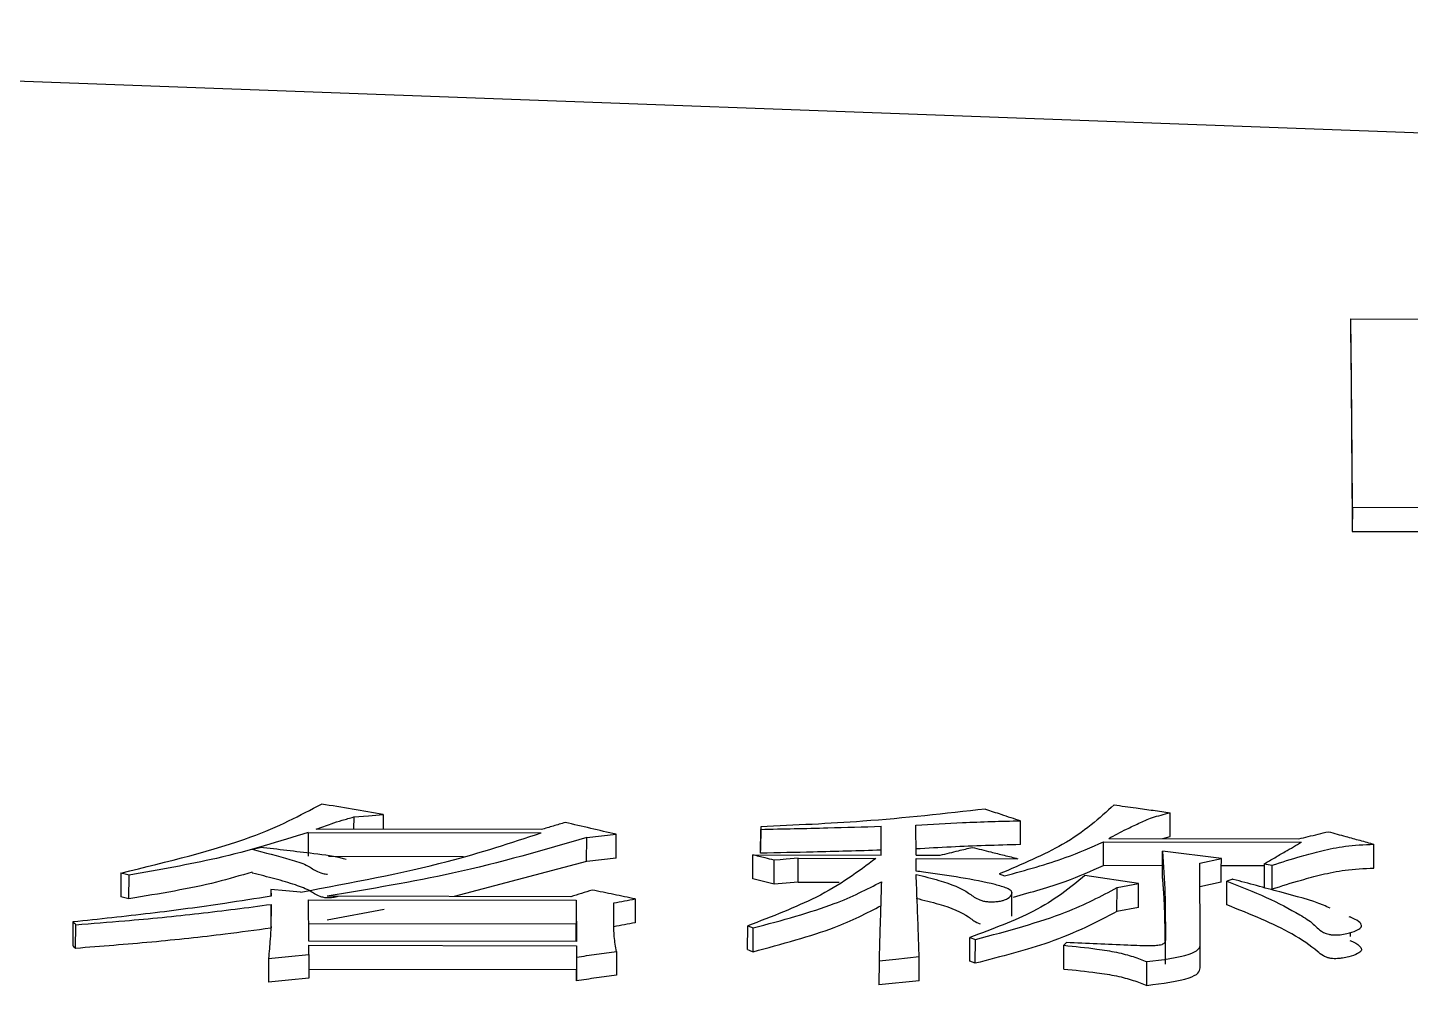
# Model space of a CAD drawing. Header units: millimetres. Extents: x 2271 to 4415, y 823 to 2339.
# Drawn here: x 2764.6 to 2770.19, y 2152.4 to 2156.27 of the extents above; entities that cross this region are included whole.
import ezdxf

# ---------------------------------------------------------------- set-up
doc = ezdxf.new("R2010")
doc.units = ezdxf.units.MM

msp = doc.modelspace()

# ---------------------------------------------------------------- linework, layer by layer
at = {"color": 7, "linetype": 'Continuous', "lineweight": 25}
for p, q in [((2758.7058, 2156.2695), (2774.0209, 2155.7058)), ((2769.9491, 2155.0932), (2770.9497, 2155.0913)), ((2769.9553, 2154.3329), (2769.9551, 2154.2348)), ((2769.9553, 2154.3329), (2770.404, 2154.3321)), ((2769.9551, 2154.2348), (2770.4038, 2154.234)), ((2765.9204, 2153.0819), (2765.9203, 2153.0323)), ((2766.0394, 2153.0921), (2766.0392, 2153.032)), ((2768.6138, 2152.9701), (2768.614, 2153.0665)), ((2769.2194, 2153.0027), (2769.2196, 2153.0991)), ((2765.7367, 2153.0195), (2765.7365, 2152.9232)), ((2765.7367, 2153.0195), (2766.6779, 2153.0177)), ((2766.6779, 2153.0309), (2765.7692, 2153.0326)), ((2767.5648, 2153.0423), (2767.5646, 2152.946)), ((2767.5646, 2152.9355), (2767.5649, 2153.0318)), ((2767.5648, 2153.0423), (2767.5649, 2153.0318)), ((2768.0514, 2152.9476), (2768.0516, 2153.044)), ((2768.0521, 2152.9277), (2768.0516, 2153.044)), ((2768.1927, 2152.9274), (2768.1922, 2153.049)), ((2766.8615, 2152.9026), (2766.8617, 2152.9989)), ((2768.9494, 2152.8855), (2768.9497, 2152.9818)), ((2768.9497, 2152.9818), (2769.7502, 2152.9803)), ((2768.9713, 2152.995), (2769.7393, 2152.9936)), ((2769.19, 2152.9946), (2769.2194, 2153.0027)), ((2770.042, 2152.8756), (2770.0423, 2152.9718)), ((2765.8193, 2152.923), (2766.364, 2152.922)), ((2766.8616, 2152.9026), (2766.326, 2152.7603)), ((2767.5326, 2152.8325), (2767.5329, 2152.9287)), ((2767.5329, 2152.9287), (2768.0521, 2152.9277)), ((2767.5646, 2152.9355), (2767.5646, 2152.946)), ((2767.6193, 2152.8109), (2767.6195, 2152.9071)), ((2767.7166, 2152.8188), (2767.7168, 2152.915)), ((2767.7168, 2152.915), (2768.0305, 2152.9144)), ((2768.0515, 2152.9277), (2768.0514, 2152.9476)), ((2768.1927, 2152.9274), (2768.2901, 2152.9273)), ((2768.1928, 2152.9141), (2768.6038, 2152.9133)), ((2768.193, 2152.863), (2768.1928, 2152.9141)), ((2769.1876, 2152.848), (2769.1878, 2152.9442)), ((2769.4259, 2152.9144), (2769.1878, 2152.9442)), ((2769.3395, 2152.8958), (2769.4259, 2152.9144)), ((2764.9803, 2152.8555), (2764.98, 2152.7594)), ((2765.0125, 2152.7513), (2765.0127, 2152.8474)), ((2768.5284, 2152.8516), (2768.55, 2152.8434)), ((2769.091, 2152.8126), (2768.8745, 2152.8455)), ((2769.1877, 2152.8851), (2768.9494, 2152.8855)), ((2769.3408, 2152.5681), (2769.3395, 2152.8958)), ((2769.5991, 2152.8843), (2769.4259, 2152.8846)), ((2769.5991, 2152.8927), (2769.5989, 2152.7965)), ((2769.5991, 2152.8927), (2769.6316, 2152.8872)), ((2765.5863, 2152.7891), (2765.5864, 2152.7617)), ((2765.5863, 2152.7891), (2765.5863, 2152.7617)), ((2767.6193, 2152.8109), (2767.5326, 2152.8325)), ((2767.7166, 2152.8188), (2767.8821, 2152.8185)), ((2769.0043, 2152.7003), (2769.0045, 2152.7964)), ((2769.0045, 2152.7964), (2769.091, 2152.8126)), ((2769.4257, 2152.8182), (2769.3392, 2152.7997)), ((2769.4477, 2152.7267), (2769.4479, 2152.8228)), ((2765.7379, 2152.7477), (2766.8197, 2152.7457)), ((2765.7386, 2152.5805), (2765.7379, 2152.7477)), ((2766.798, 2152.7595), (2765.8136, 2152.7613)), ((2766.8197, 2152.7457), (2766.8194, 2152.6497)), ((2766.8197, 2152.7457), (2766.8203, 2152.5784)), ((2766.9716, 2152.6288), (2766.9712, 2152.7344)), ((2768.5797, 2152.6817), (2768.5799, 2152.7788)), ((2765.5866, 2152.7287), (2765.5863, 2152.6327)), ((2765.5869, 2152.6398), (2765.5866, 2152.7287)), ((2766.0441, 2152.7079), (2765.8133, 2152.6654)), ((2769.0908, 2152.7165), (2769.0043, 2152.7003)), ((2769.948, 2152.676), (2769.948, 2152.6804)), ((2764.7864, 2152.658), (2764.7862, 2152.5622)), ((2764.797, 2152.551), (2764.7972, 2152.6468)), ((2765.7377, 2152.6517), (2766.8194, 2152.6497)), ((2766.8197, 2152.5784), (2766.8194, 2152.6497)), ((2767.5121, 2152.5459), (2767.5123, 2152.6418)), ((2767.5124, 2152.6418), (2767.534, 2152.6334)), ((2767.5338, 2152.5375), (2767.534, 2152.6334)), ((2766.8203, 2152.5784), (2765.7386, 2152.5805)), ((2765.7387, 2152.5635), (2766.8204, 2152.5615)), ((2765.7388, 2152.5266), (2765.7387, 2152.5635)), ((2768.4101, 2152.4994), (2768.4104, 2152.5952)), ((2768.4104, 2152.5952), (2768.432, 2152.5867)), ((2768.4318, 2152.491), (2768.432, 2152.5867)), ((2768.7999, 2152.5747), (2768.7891, 2152.5635)), ((2769.1999, 2152.4867), (2769.2001, 2152.5825)), ((2769.3405, 2152.4723), (2769.3408, 2152.5681)), ((2769.9478, 2152.5996), (2769.9478, 2152.6155)), ((2765.7388, 2152.5266), (2765.7386, 2152.4309)), ((2766.8204, 2152.5615), (2766.8202, 2152.4658)), ((2766.8204, 2152.5615), (2766.8206, 2152.5161)), ((2766.9827, 2152.5385), (2766.9825, 2152.4428)), ((2768.2049, 2152.4206), (2768.2052, 2152.5163)), ((2765.7387, 2152.4678), (2766.8202, 2152.4658)), ((2766.8203, 2152.4204), (2766.8202, 2152.4658)), ((2768.043, 2152.4995), (2768.0427, 2152.4039)), ((2768.4318, 2152.491), (2768.4102, 2152.4994)), ((2768.2049, 2152.4206), (2768.0427, 2152.4039))]:
    msp.add_line(p, q, dxfattribs=at)
at = {"color": 7, "linetype": 'Continuous', "lineweight": 25, "flags": 128}
for points in [[(2769.9489, 2154.9986), (2769.949, 2155.0497), (2769.9491, 2155.0932)], [(2765.9204, 2153.0819), (2765.9799, 2153.087), (2766.0394, 2153.0921)], [(2766.8619, 2152.9989), (2766.9214, 2153.0054), (2766.9808, 2153.0119)], [(2766.9806, 2152.9156), (2766.9807, 2152.9695), (2766.9808, 2153.0119)], [(2765.5163, 2152.9527), (2765.5182, 2152.9531), (2765.5303, 2152.9561), (2765.5424, 2152.959)], [(2766.9806, 2152.9156), (2766.9211, 2152.9091), (2766.8617, 2152.9026)], [(2767.7168, 2152.915), (2767.6681, 2152.911), (2767.6438, 2152.9091), (2767.6195, 2152.9071)], [(2769.4257, 2152.8182), (2769.4258, 2152.8721), (2769.4259, 2152.9144)], [(2765.0127, 2152.8474), (2764.9965, 2152.8514), (2764.9803, 2152.8555)], [(2769.6313, 2152.7911), (2769.6314, 2152.8275), (2769.6315, 2152.8574), (2769.6316, 2152.8872)], [(2765.7053, 2152.778), (2765.6459, 2152.7835), (2765.5863, 2152.7891)], [(2767.7166, 2152.8188), (2767.6679, 2152.8148), (2767.6193, 2152.8109)], [(2769.0908, 2152.7165), (2769.0909, 2152.7703), (2769.091, 2152.8126)], [(2769.4479, 2152.8228), (2769.4534, 2152.8248), (2769.4615, 2152.8278), (2769.4695, 2152.8308)], [(2765.0125, 2152.7513), (2764.9963, 2152.7553), (2764.9801, 2152.7594)], [(2767.0576, 2152.7507), (2767.0575, 2152.697), (2767.0574, 2152.6548)], [(2768.7889, 2152.4677), (2768.789, 2152.5066), (2768.789, 2152.535), (2768.7891, 2152.5635)], [(2765.5766, 2152.5098), (2765.5765, 2152.4563), (2765.5764, 2152.4142)], [(2765.5766, 2152.5098), (2765.6577, 2152.5182), (2765.7388, 2152.5266)], [(2766.8206, 2152.5161), (2766.8204, 2152.4625), (2766.8203, 2152.4204)], [(2767.5121, 2152.5459), (2767.5176, 2152.5438), (2767.5232, 2152.5417), (2767.5338, 2152.5375)], [(2768.2052, 2152.5163), (2768.1582, 2152.5114), (2768.1112, 2152.5066), (2768.043, 2152.4995)], [(2769.1245, 2152.4018), (2769.1245, 2152.4295), (2769.1246, 2152.4572), (2769.1247, 2152.4975)], [(2765.7386, 2152.4309), (2765.6575, 2152.4226), (2765.5764, 2152.4142)]]:
    msp.add_lwpolyline(points, dxfattribs=at)
at = {"color": 7, "linetype": 'Continuous', "lineweight": 25}
for points, knots in [([(2769.9553, 2154.3329), (2769.9545, 2154.4559), (2769.9525, 2154.7438), (2769.9503, 2154.966), (2769.9491, 2155.0932)], [0, 0, 0, 0, 0.427525, 1, 1, 1, 1]), ([(2769.9489, 2154.9942), (2769.9498, 2154.9005), (2769.9519, 2154.6818), (2769.9539, 2154.3975), (2769.9551, 2154.2348)], [0, 0, 0, 0, 0.428082, 1, 1, 1, 1]), ([(2764.9803, 2152.8555), (2765.1696, 2152.9014), (2765.5044, 2152.9826), (2765.7037, 2153.0881), (2765.7903, 2153.134)], [0, 0, 0, 0, 0.565519, 1, 1, 1, 1]), ([(2766.0394, 2153.0921), (2765.9979, 2153.0991), (2765.9149, 2153.1131), (2765.8319, 2153.127), (2765.7904, 2153.1339)], [0, 0, 0, 0, 0.5, 1, 1, 1, 1]), ([(2768.9923, 2153.1305), (2768.933, 2153.0763), (2768.8266, 2152.9788), (2768.6199, 2152.8907), (2768.5283, 2152.8516)], [0, 0, 0, 0, 0.556899, 1, 1, 1, 1]), ([(2768.9923, 2153.1305), (2769.0219, 2153.1265), (2769.0746, 2153.1192), (2769.1504, 2153.1087), (2769.1965, 2153.1023), (2769.2196, 2153.0991)], [0, 0, 0, 0, 0.390969, 0.695485, 1, 1, 1, 1]), ([(2765.7692, 2153.0326), (2765.7891, 2153.0399), (2765.8225, 2153.0522), (2765.8734, 2153.0686), (2765.9048, 2153.0775), (2765.9204, 2153.0819)], [0, 0, 0, 0, 0.424754, 0.712014, 1, 1, 1, 1]), ([(2768.4731, 2153.1135), (2768.3101, 2153.0952), (2768.0174, 2153.0624), (2767.7037, 2153.0485), (2767.5648, 2153.0423)], [0, 0, 0, 0, 0.557097, 1, 1, 1, 1]), ([(2768.1922, 2153.049), (2768.2548, 2153.0527), (2768.3938, 2153.0609), (2768.5359, 2153.0645), (2768.614, 2153.0665)], [0, 0, 0, 0, 0.449849, 1, 1, 1, 1]), ([(2768.4731, 2153.1135), (2768.4939, 2153.1065), (2768.5278, 2153.0953), (2768.5748, 2153.0796), (2768.6009, 2153.0708), (2768.614, 2153.0665)], [0, 0, 0, 0, 0.443416, 0.721708, 1, 1, 1, 1]), ([(2768.9713, 2152.995), (2768.9946, 2153.0076), (2769.0331, 2153.0284), (2769.0925, 2153.0564), (2769.1441, 2153.0802), (2769.1944, 2153.0928), (2769.2196, 2153.0991)], [0, 0, 0, 0, 0.337761, 0.556951, 0.777135, 1, 1, 1, 1]), ([(2765.7367, 2153.0195), (2765.6195, 2152.9826), (2765.4085, 2152.9161), (2765.1345, 2152.8685), (2765.0127, 2152.8474)], [0, 0, 0, 0, 0.555264, 1, 1, 1, 1]), ([(2765.7053, 2152.778), (2765.9121, 2152.8167), (2766.2783, 2152.8854), (2766.5567, 2152.9776), (2766.6779, 2153.0177)], [0, 0, 0, 0, 0.564995, 1, 1, 1, 1]), ([(2766.7751, 2153.0595), (2766.7589, 2153.0547), (2766.7265, 2153.0452), (2766.6941, 2153.0356), (2766.6779, 2153.0309)], [0, 0, 0, 0, 0.499998, 1, 1, 1, 1]), ([(2766.9808, 2153.0119), (2766.9465, 2153.0198), (2766.878, 2153.0357), (2766.8094, 2153.0516), (2766.7751, 2153.0595)], [0, 0, 0, 0, 0.5, 1, 1, 1, 1]), ([(2767.5649, 2153.0318), (2767.6552, 2153.0337), (2767.8177, 2153.0371), (2767.9796, 2153.0419), (2768.0516, 2153.044)], [0, 0, 0, 0, 0.555754, 1, 1, 1, 1]), ([(2769.7393, 2152.9936), (2769.7516, 2152.9965), (2769.7776, 2153.0028), (2769.8172, 2153.0124), (2769.8445, 2153.019), (2769.8582, 2153.0223)], [0, 0, 0, 0, 0.311539, 0.655769, 1, 1, 1, 1]), ([(2769.8582, 2153.0223), (2769.8816, 2153.0159), (2769.924, 2153.0043), (2769.9854, 2152.9875), (2770.0233, 2152.9771), (2770.0423, 2152.9718)], [0, 0, 0, 0, 0.382282, 0.691141, 1, 1, 1, 1]), ([(2765.8898, 2152.9094), (2765.8862, 2152.9106), (2765.852, 2152.9216), (2765.7289, 2152.9374), (2765.6141, 2152.9507), (2765.5424, 2152.959)], [0, 0, 0, 0, 0.041499, 0.400659, 1, 1, 1, 1]), ([(2766.8618, 2152.9989), (2766.6893, 2152.9483), (2766.3786, 2152.857), (2765.9874, 2152.7908), (2765.8135, 2152.7613)], [0, 0, 0, 0, 0.555354, 1, 1, 1, 1]), ([(2768.6138, 2152.9701), (2768.5201, 2152.9675), (2768.3783, 2152.9636), (2768.2393, 2152.9554), (2768.192, 2152.9526)], [0, 0, 0, 0, 0.659861, 1, 1, 1, 1]), ([(2768.2901, 2152.9273), (2768.3024, 2152.9303), (2768.3271, 2152.9363), (2768.3703, 2152.9469), (2768.4012, 2152.9544), (2768.4197, 2152.959)], [0, 0, 0, 0, 0.285577, 0.571154, 1, 1, 1, 1]), ([(2768.4197, 2152.959), (2768.4445, 2152.9528), (2768.4875, 2152.9422), (2768.5489, 2152.927), (2768.5855, 2152.9179), (2768.6038, 2152.9133)], [0, 0, 0, 0, 0.403163, 0.701581, 1, 1, 1, 1]), ([(2768.55, 2152.8434), (2768.636, 2152.8673), (2768.7886, 2152.9097), (2768.9007, 2152.9599), (2768.9497, 2152.9818)], [0, 0, 0, 0, 0.5632176, 1, 1, 1, 1]), ([(2769.5991, 2152.8927), (2769.6132, 2152.9009), (2769.6414, 2152.9174), (2769.6918, 2152.9466), (2769.728, 2152.9676), (2769.7502, 2152.9803)], [0, 0, 0, 0, 0.280241, 0.560481, 1, 1, 1, 1]), ([(2769.6316, 2152.8872), (2769.6702, 2152.8995), (2769.734, 2152.9197), (2769.8312, 2152.9453), (2769.9234, 2152.9662), (2770.0023, 2152.97), (2770.0423, 2152.9718)], [0, 0, 0, 0, 0.335019, 0.553277, 0.774167, 1, 1, 1, 1]), ([(2765.5099, 2152.9511), (2765.5619, 2152.9379), (2765.6399, 2152.9182), (2765.7322, 2152.8893), (2765.759, 2152.8677), (2765.7861, 2152.8554), (2765.8048, 2152.8516), (2765.8119, 2152.8511), (2765.8151, 2152.8509)], [0, 0, 0, 0, 0.4425383, 0.6635185, 0.8576275, 0.9551438, 0.9797199, 1, 1, 1, 1]), ([(2768.0305, 2152.9144), (2767.9589, 2152.8608), (2767.8303, 2152.7646), (2767.6101, 2152.6795), (2767.5123, 2152.6418)], [0, 0, 0, 0, 0.55626, 1, 1, 1, 1]), ([(2767.6195, 2152.9071), (2767.6071, 2152.9102), (2767.5865, 2152.9153), (2767.5576, 2152.9225), (2767.5411, 2152.9266), (2767.5329, 2152.9287)], [0, 0, 0, 0, 0.428361, 0.71418, 1, 1, 1, 1]), ([(2768.0514, 2152.9476), (2767.96, 2152.945), (2767.798, 2152.9403), (2767.6355, 2152.9369), (2767.5646, 2152.9355)], [0, 0, 0, 0, 0.564211, 1, 1, 1, 1]), ([(2769.1878, 2152.9442), (2769.1921, 2152.8861), (2769.1985, 2152.7981), (2769.1995, 2152.6766), (2769.1999, 2152.6138), (2769.2001, 2152.5825)], [0, 0, 0, 0, 0.49199, 0.745991, 1, 1, 1, 1]), ([(2765.5096, 2152.8591), (2765.4631, 2152.8451), (2765.3205, 2152.8022), (2765.1364, 2152.7718), (2765.0125, 2152.7513)], [0, 0, 0, 0, 0.326542, 1, 1, 1, 1]), ([(2765.8581, 2152.7612), (2765.8561, 2152.7605), (2765.849, 2152.758), (2765.8357, 2152.7558), (2765.8209, 2152.7546), (2765.8094, 2152.7549), (2765.7965, 2152.7569), (2765.7686, 2152.7652), (2765.7462, 2152.7847), (2765.6836, 2152.8087), (2765.6031, 2152.8322), (2765.5421, 2152.8474), (2765.5104, 2152.8547), (2765.5096, 2152.8548)], [0, 0, 0, 0, 0.018755, 0.064763, 0.085004, 0.105469, 0.127666, 0.166797, 0.332651, 0.535406, 0.766765, 0.994408, 1, 1, 1, 1]), ([(2768.1931, 2152.8495), (2768.2247, 2152.8419), (2768.3116, 2152.821), (2768.3943, 2152.7855), (2768.4298, 2152.7552), (2768.4559, 2152.7441), (2768.472, 2152.7407), (2768.4901, 2152.7391), (2768.5098, 2152.7392), (2768.5293, 2152.741), (2768.5485, 2152.7455), (2768.5688, 2152.7556), (2768.5825, 2152.7688), (2768.5791, 2152.7834), (2768.5559, 2152.7965), (2768.4491, 2152.8271), (2768.314, 2152.8462), (2768.2027, 2152.8617), (2768.193, 2152.863)], [0, 0, 0, 0, 0.104818, 0.288489, 0.371147, 0.389957, 0.405379, 0.420809, 0.436752, 0.454223, 0.471611, 0.498261, 0.557752, 0.592464, 0.627047, 0.687152, 0.97271, 1, 1, 1, 1]), ([(2768.2052, 2152.5163), (2768.2039, 2152.5523), (2768.2013, 2152.6269), (2768.1973, 2152.7381), (2768.1945, 2152.8124), (2768.193, 2152.8495)], [0, 0, 0, 0, 0.317033, 0.658512, 1, 1, 1, 1]), ([(2768.8745, 2152.8455), (2768.8146, 2152.7958), (2768.7068, 2152.7064), (2768.5016, 2152.6294), (2768.4104, 2152.5952)], [0, 0, 0, 0, 0.555457, 1, 1, 1, 1]), ([(2768.5861, 2152.7583), (2768.6591, 2152.7787), (2768.7985, 2152.8176), (2768.9007, 2152.8636), (2768.9494, 2152.8855)], [0, 0, 0, 0, 0.523424, 1, 1, 1, 1]), ([(2769.1992, 2152.5795), (2769.1991, 2152.5879), (2769.1989, 2152.608), (2769.1985, 2152.6336), (2769.198, 2152.6623), (2769.1975, 2152.6852), (2769.1965, 2152.725), (2769.1945, 2152.7594), (2769.192, 2152.7939), (2769.1908, 2152.809), (2769.1898, 2152.821), (2769.1889, 2152.833), (2769.1881, 2152.842), (2769.1876, 2152.848)], [0, 0, 0, 0, 0.092332, 0.2192164, 0.2826586, 0.4095431, 0.4729853, 0.7267587, 0.7950687, 0.8633787, 0.8975336, 0.9316886, 1, 1, 1, 1]), ([(2769.6313, 2152.7911), (2769.67, 2152.8033), (2769.7338, 2152.8235), (2769.831, 2152.8491), (2769.9232, 2152.87), (2770.0021, 2152.8737), (2770.042, 2152.8756)], [0, 0, 0, 0, 0.334944, 0.553173, 0.774074, 1, 1, 1, 1]), ([(2766.8844, 2152.7867), (2766.87, 2152.7822), (2766.8412, 2152.7731), (2766.8124, 2152.764), (2766.798, 2152.7595)], [0, 0, 0, 0, 0.499998, 1, 1, 1, 1]), ([(2767.0576, 2152.7507), (2767.0288, 2152.7567), (2766.971, 2152.7687), (2766.9133, 2152.7807), (2766.8844, 2152.7867)], [0, 0, 0, 0, 0.5, 1, 1, 1, 1]), ([(2767.534, 2152.6334), (2767.6509, 2152.6647), (2767.8581, 2152.7201), (2767.9935, 2152.7897), (2768.0525, 2152.8199)], [0, 0, 0, 0, 0.56439, 1, 1, 1, 1]), ([(2768.0525, 2152.8199), (2768.0516, 2152.7891), (2768.0496, 2152.7275), (2768.0464, 2152.621), (2768.0442, 2152.5442), (2768.043, 2152.4995)], [0, 0, 0, 0, 0.294538, 0.589076, 1, 1, 1, 1]), ([(2768.432, 2152.5867), (2768.5624, 2152.6218), (2768.7935, 2152.6839), (2768.9405, 2152.7623), (2769.0045, 2152.7964)], [0, 0, 0, 0, 0.5642623, 1, 1, 1, 1]), ([(2769.4479, 2152.8228), (2769.5024, 2152.8012), (2769.6115, 2152.758), (2769.7244, 2152.699), (2769.8024, 2152.6502), (2769.8217, 2152.6208), (2769.8593, 2152.6079), (2769.8728, 2152.6054), (2769.8893, 2152.6049), (2769.9104, 2152.6064), (2769.9407, 2152.6119), (2769.9702, 2152.6214), (2769.9914, 2152.6339), (2769.9934, 2152.6487), (2769.9775, 2152.6645), (2769.9535, 2152.6741), (2769.942, 2152.6786)], [0, 0, 0, 0, 0.233193, 0.466691, 0.583381, 0.700029, 0.713281, 0.726685, 0.738265, 0.753231, 0.779725, 0.825435, 0.861735, 0.898249, 0.95121, 1, 1, 1, 1]), ([(2769.8651, 2152.7133), (2769.8564, 2152.7173), (2769.8028, 2152.7424), (2769.6593, 2152.7788), (2769.5364, 2152.8136), (2769.4708, 2152.8305), (2769.4695, 2152.8308)], [0, 0, 0, 0, 0.087455, 0.535244, 0.990503, 1, 1, 1, 1]), ([(2765.5864, 2152.7617), (2765.5244, 2152.7519), (2765.3658, 2152.7267), (2765.1001, 2152.6909), (2764.8912, 2152.669), (2764.7864, 2152.658)], [0, 0, 0, 0, 0.242868, 0.620238, 1, 1, 1, 1]), ([(2766.9712, 2152.7344), (2766.9856, 2152.7371), (2767.0144, 2152.7426), (2767.0432, 2152.748), (2767.0576, 2152.7507)], [0, 0, 0, 0, 0.5000002, 1, 1, 1, 1]), ([(2768.1928, 2152.7534), (2768.2244, 2152.7458), (2768.3111, 2152.7249), (2768.3962, 2152.6899), (2768.4265, 2152.6597), (2768.4488, 2152.6514), (2768.451, 2152.6506)], [0, 0, 0, 0, 0.2754641, 0.7574008, 0.975436, 1, 1, 1, 1]), ([(2764.7972, 2152.6468), (2764.8637, 2152.652), (2765.0319, 2152.665), (2765.2984, 2152.6906), (2765.4903, 2152.716), (2765.5866, 2152.7287)], [0, 0, 0, 0, 0.245072, 0.621096, 1, 1, 1, 1]), ([(2767.5338, 2152.5375), (2767.6507, 2152.5688), (2767.8579, 2152.6242), (2767.9933, 2152.6936), (2768.0523, 2152.7239)], [0, 0, 0, 0, 0.564455, 1, 1, 1, 1]), ([(2769.0043, 2152.7003), (2768.9212, 2152.6569), (2768.7715, 2152.5786), (2768.5364, 2152.518), (2768.4318, 2152.491)], [0, 0, 0, 0, 0.55488, 1, 1, 1, 1]), ([(2769.9454, 2152.5834), (2769.9499, 2152.5815), (2769.9711, 2152.5728), (2769.9895, 2152.5586), (2769.9937, 2152.5416), (2769.9766, 2152.5283), (2769.9484, 2152.5183), (2769.9188, 2152.512), (2769.898, 2152.5095), (2769.8813, 2152.5091), (2769.8669, 2152.5104), (2769.8516, 2152.5141), (2769.8315, 2152.5234), (2769.7944, 2152.5569), (2769.7195, 2152.6081), (2769.5903, 2152.6702), (2769.4953, 2152.7078), (2769.4477, 2152.7267)], [0, 0, 0, 0, 0.019717, 0.091876, 0.128207, 0.164754, 0.212075, 0.237647, 0.255535, 0.266985, 0.278544, 0.291482, 0.315552, 0.371177, 0.593002, 0.795785, 1, 1, 1, 1]), ([(2764.7972, 2152.6468), (2764.7963, 2152.6478), (2764.7941, 2152.6501), (2764.7905, 2152.6538), (2764.7877, 2152.6566), (2764.7864, 2152.658)], [0, 0, 0, 0, 0.25, 0.625, 1, 1, 1, 1]), ([(2765.5863, 2152.6327), (2765.5249, 2152.6245), (2765.368, 2152.6033), (2765.1051, 2152.575), (2764.8999, 2152.559), (2764.797, 2152.551)], [0, 0, 0, 0, 0.2426822, 0.6200624, 1, 1, 1, 1]), ([(2765.5869, 2152.6398), (2765.5856, 2152.6226), (2765.5831, 2152.5926), (2765.5797, 2152.5492), (2765.5776, 2152.5229), (2765.5766, 2152.5098)], [0, 0, 0, 0, 0.398779, 0.699389, 1, 1, 1, 1]), ([(2767.0574, 2152.6548), (2767.043, 2152.652), (2767.0144, 2152.6466), (2766.9857, 2152.6412), (2766.9715, 2152.6385)], [0, 0, 0, 0, 0.503512, 1, 1, 1, 1]), ([(2766.9827, 2152.5385), (2766.9808, 2152.5483), (2766.9769, 2152.5684), (2766.9726, 2152.5985), (2766.9719, 2152.6187), (2766.9716, 2152.6288)], [0, 0, 0, 0, 0.325196, 0.662509, 1, 1, 1, 1]), ([(2768.7891, 2152.5635), (2768.8344, 2152.5589), (2768.9086, 2152.5515), (2769.0046, 2152.5363), (2769.0714, 2152.5183), (2769.107, 2152.5044), (2769.1247, 2152.4975)], [0, 0, 0, 0, 0.347242, 0.568885, 0.786213, 1, 1, 1, 1]), ([(2769.2, 2152.5825), (2769.1994, 2152.5788), (2769.1986, 2152.5736), (2769.19, 2152.5676), (2769.1807, 2152.5644), (2769.1663, 2152.5622), (2769.1212, 2152.5602), (2769.039, 2152.5642), (2768.9235, 2152.5685), (2768.8411, 2152.5727), (2768.7999, 2152.5747)], [0, 0, 0, 0, 0.083122, 0.118748, 0.147802, 0.176836, 0.225889, 0.446626, 0.723216, 1, 1, 1, 1]), ([(2769.1247, 2152.4975), (2769.1888, 2152.5052), (2769.2769, 2152.5159), (2769.3373, 2152.5464), (2769.3396, 2152.5609), (2769.3408, 2152.5681)], [0, 0, 0, 0, 0.574092, 0.788689, 1, 1, 1, 1]), ([(2764.797, 2152.551), (2764.7952, 2152.5529), (2764.7916, 2152.5566), (2764.788, 2152.5603), (2764.7862, 2152.5622)], [0, 0, 0, 0, 0.500003, 1, 1, 1, 1]), ([(2766.8206, 2152.5161), (2766.8476, 2152.5198), (2766.9016, 2152.5273), (2766.9557, 2152.5348), (2766.9827, 2152.5385)], [0, 0, 0, 0, 0.499999, 1, 1, 1, 1]), ([(2768.7889, 2152.4677), (2768.8342, 2152.4632), (2768.9084, 2152.4557), (2769.0044, 2152.4406), (2769.0712, 2152.4226), (2769.1068, 2152.4087), (2769.1245, 2152.4018)], [0, 0, 0, 0, 0.3473319, 0.5689993, 0.7862923, 1, 1, 1, 1]), ([(2769.1245, 2152.4018), (2769.1886, 2152.4096), (2769.2767, 2152.4202), (2769.3371, 2152.4507), (2769.3394, 2152.4652), (2769.3405, 2152.4723)], [0, 0, 0, 0, 0.574283, 0.788814, 1, 1, 1, 1]), ([(2766.9825, 2152.4428), (2766.9555, 2152.4391), (2766.9014, 2152.4316), (2766.8474, 2152.4241), (2766.8203, 2152.4204)], [0, 0, 0, 0, 0.5, 1, 1, 1, 1])]:
    msp.add_open_spline(points, degree=3, knots=knots, dxfattribs=at)

doc.saveas('drawing.dxf')
